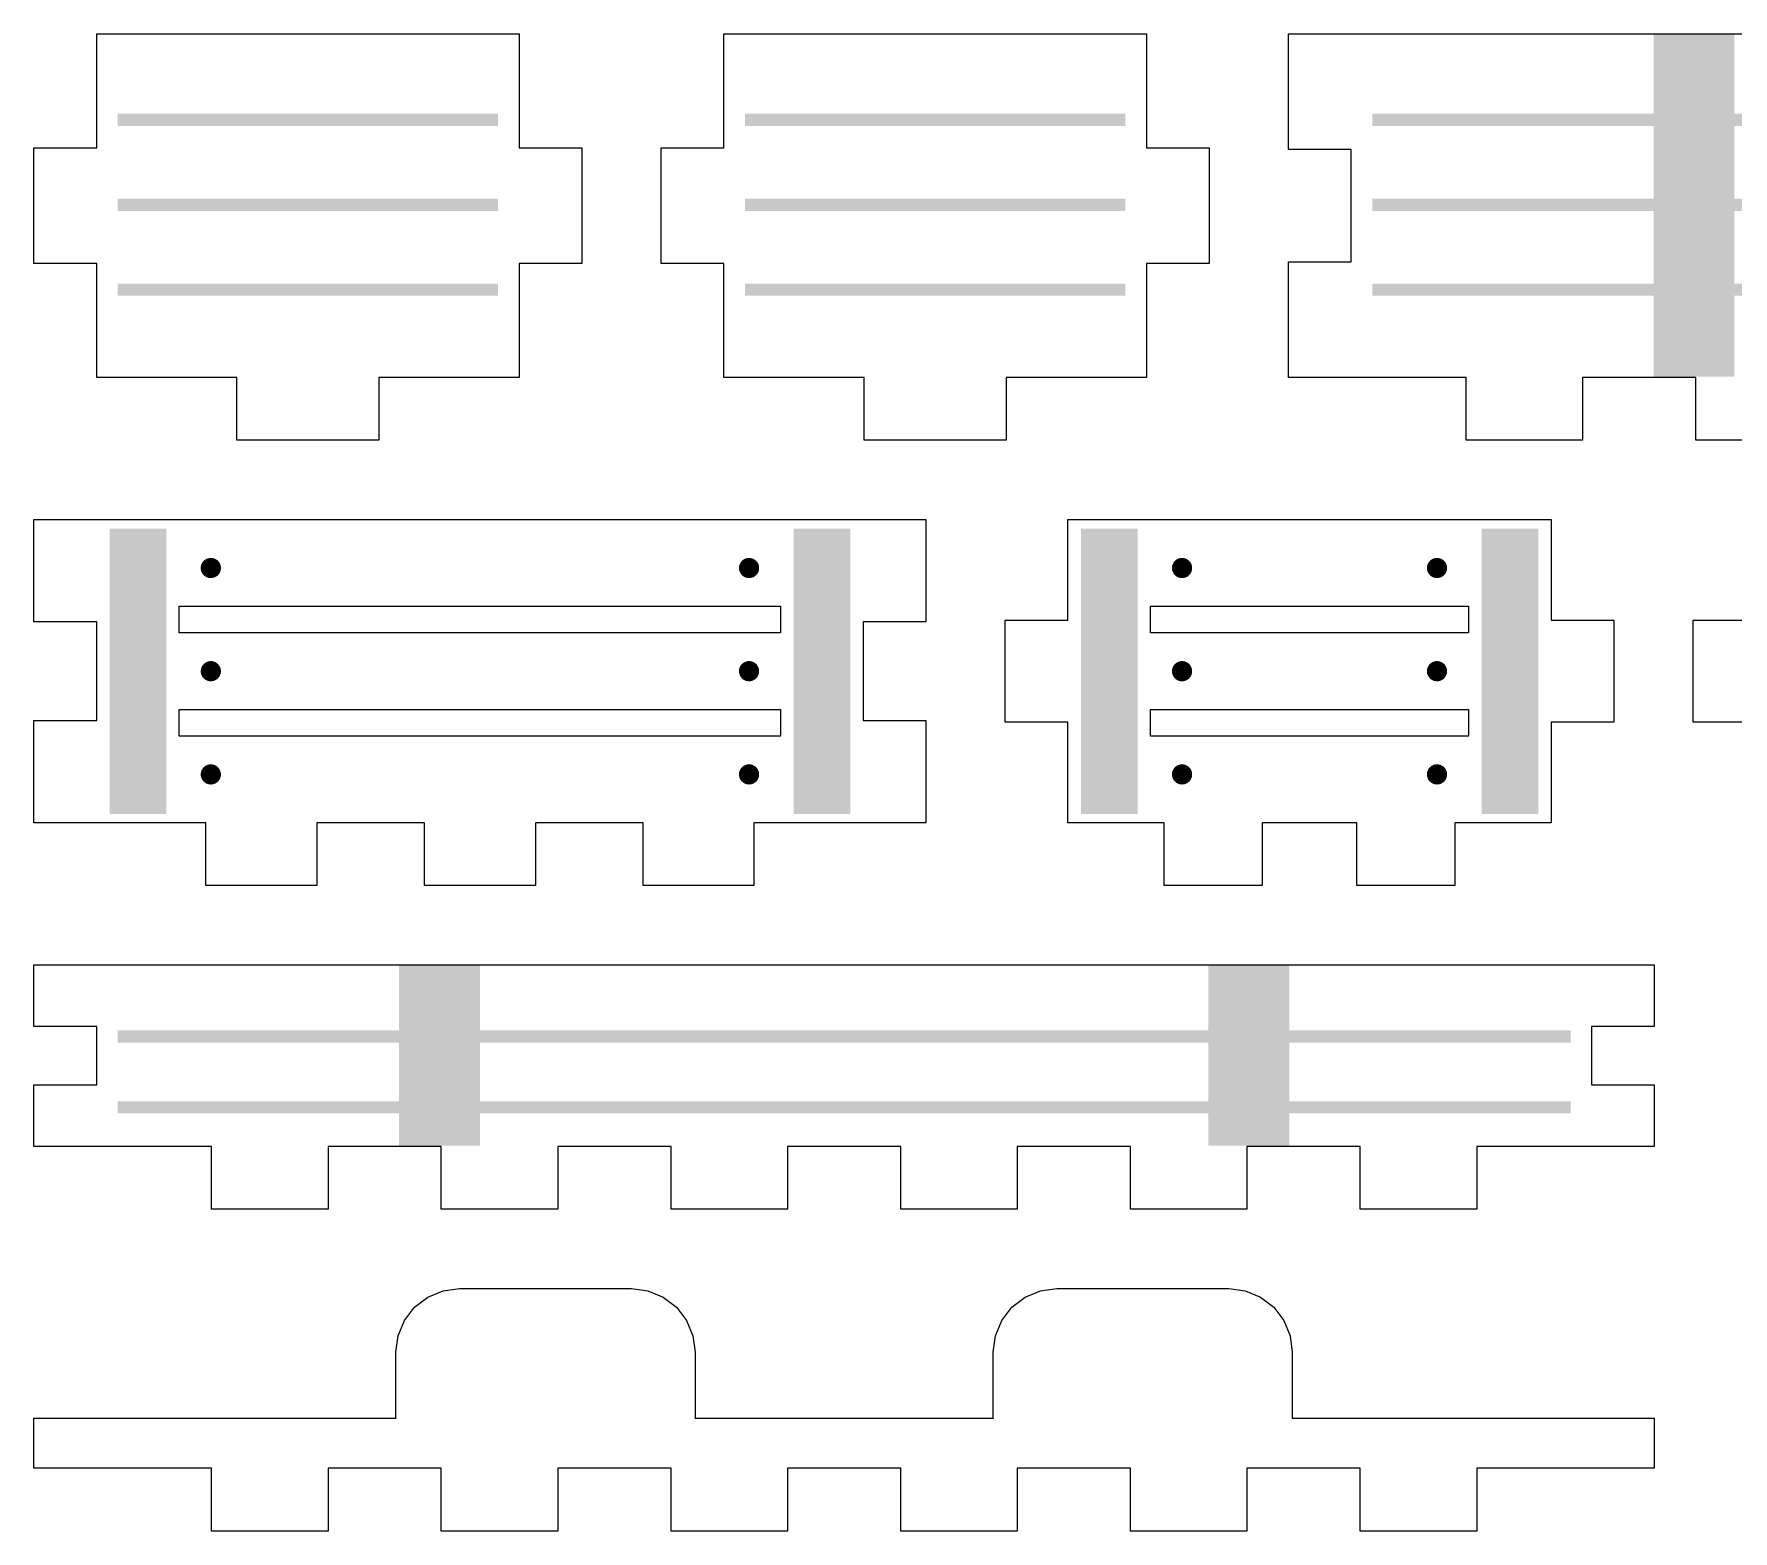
# Model space of a CAD drawing. Header units: millimetres. Extents: x 6 to 594, y 82 to 394.
# Drawn here: x 6 to 89.9, y 81.9 to 155.8 of the extents above; entities that cross this region are included whole.
import ezdxf

# ---------------------------------------------------------------- set-up
doc = ezdxf.new("R2010")
doc.units = ezdxf.units.MM
doc.layers.add('CUT', color=1, linetype='Continuous')
doc.layers.add('RASTER', color=7, linetype='Continuous')

msp = doc.modelspace()

# ---------------------------------------------------------------- hatches: boundary and pattern name
at = {"layer": 'RASTER'}
for points in [[(86, 155.8), (90, 155.8), (90, 138.9), (86, 138.9)], [(88.55, 152.42), (88.545, 152.348), (88.531, 152.278), (88.508, 152.21), (88.476, 152.145), (88.436, 152.085), (88.389, 152.031), (88.335, 151.984), (88.275, 151.944), (88.21, 151.912), (88.142, 151.889), (88.072, 151.875), (88, 151.87), (87.928, 151.875), (87.858, 151.889), (87.79, 151.912), (87.725, 151.944), (87.665, 151.984), (87.611, 152.031), (87.564, 152.085), (87.524, 152.145), (87.492, 152.21), (87.469, 152.278), (87.455, 152.348), (87.45, 152.42), (87.455, 152.492), (87.469, 152.562), (87.492, 152.63), (87.524, 152.695), (87.564, 152.755), (87.611, 152.809), (87.665, 152.856), (87.725, 152.896), (87.79, 152.928), (87.858, 152.951), (87.928, 152.965), (88, 152.97), (88.072, 152.965), (88.142, 152.951), (88.21, 152.928), (88.275, 152.896), (88.335, 152.856), (88.389, 152.809), (88.436, 152.755), (88.476, 152.695), (88.508, 152.63), (88.531, 152.562), (88.545, 152.492)], [(10.1, 151.9), (28.9, 151.9), (28.9, 151.3), (10.1, 151.3)], [(41.1, 151.9), (59.9, 151.9), (59.9, 151.3), (41.1, 151.3)], [(72.1, 151.9), (143.9, 151.9), (143.9, 151.3), (72.1, 151.3)], [(88.55, 147.35), (88.545, 147.278), (88.531, 147.208), (88.508, 147.14), (88.476, 147.075), (88.436, 147.015), (88.389, 146.961), (88.335, 146.914), (88.275, 146.874), (88.21, 146.842), (88.142, 146.819), (88.072, 146.805), (88, 146.8), (87.928, 146.805), (87.858, 146.819), (87.79, 146.842), (87.725, 146.874), (87.665, 146.914), (87.611, 146.961), (87.564, 147.015), (87.524, 147.075), (87.492, 147.14), (87.469, 147.208), (87.455, 147.278), (87.45, 147.35), (87.455, 147.422), (87.469, 147.492), (87.492, 147.56), (87.524, 147.625), (87.564, 147.685), (87.611, 147.739), (87.665, 147.786), (87.725, 147.826), (87.79, 147.858), (87.858, 147.881), (87.928, 147.895), (88, 147.9), (88.072, 147.895), (88.142, 147.881), (88.21, 147.858), (88.275, 147.826), (88.335, 147.786), (88.389, 147.739), (88.436, 147.685), (88.476, 147.625), (88.508, 147.56), (88.531, 147.492), (88.545, 147.422)], [(10.1, 147.7), (28.9, 147.7), (28.9, 147.1), (10.1, 147.1)], [(41.1, 147.7), (59.9, 147.7), (59.9, 147.1), (41.1, 147.1)], [(72.1, 147.7), (143.9, 147.7), (143.9, 147.1), (72.1, 147.1)], [(10.1, 143.5), (28.9, 143.5), (28.9, 142.9), (10.1, 142.9)], [(41.1, 143.5), (59.9, 143.5), (59.9, 142.9), (41.1, 142.9)], [(72.1, 143.5), (143.9, 143.5), (143.9, 142.9), (72.1, 142.9)], [(88.55, 142.28), (88.545, 142.208), (88.531, 142.138), (88.508, 142.07), (88.476, 142.005), (88.436, 141.945), (88.389, 141.891), (88.335, 141.844), (88.275, 141.804), (88.21, 141.772), (88.142, 141.749), (88.072, 141.735), (88, 141.73), (87.928, 141.735), (87.858, 141.749), (87.79, 141.772), (87.725, 141.804), (87.665, 141.844), (87.611, 141.891), (87.564, 141.945), (87.524, 142.005), (87.492, 142.07), (87.469, 142.138), (87.455, 142.208), (87.45, 142.28), (87.455, 142.352), (87.469, 142.422), (87.492, 142.49), (87.524, 142.555), (87.564, 142.615), (87.611, 142.669), (87.665, 142.716), (87.725, 142.756), (87.79, 142.788), (87.858, 142.811), (87.928, 142.825), (88, 142.83), (88.072, 142.825), (88.142, 142.811), (88.21, 142.788), (88.275, 142.756), (88.335, 142.716), (88.389, 142.669), (88.436, 142.615), (88.476, 142.555), (88.508, 142.49), (88.531, 142.422), (88.545, 142.352)], [(9.7, 131.4), (12.5, 131.4), (12.5, 117.3), (9.7, 117.3)], [(43.5, 131.4), (46.3, 131.4), (46.3, 117.3), (43.5, 117.3)], [(57.7, 131.4), (60.5, 131.4), (60.5, 117.3), (57.7, 117.3)], [(77.5, 131.4), (80.3, 131.4), (80.3, 117.3), (77.5, 117.3)], [(15.2, 129.45), (15.196, 129.385), (15.183, 129.321), (15.162, 129.259), (15.133, 129.2), (15.097, 129.146), (15.054, 129.096), (15.004, 129.053), (14.95, 129.017), (14.891, 128.988), (14.829, 128.967), (14.765, 128.954), (14.7, 128.95), (14.635, 128.954), (14.571, 128.967), (14.509, 128.988), (14.45, 129.017), (14.396, 129.053), (14.346, 129.096), (14.303, 129.146), (14.267, 129.2), (14.238, 129.259), (14.217, 129.321), (14.204, 129.385), (14.2, 129.45), (14.204, 129.515), (14.217, 129.579), (14.238, 129.641), (14.267, 129.7), (14.303, 129.754), (14.346, 129.804), (14.396, 129.847), (14.45, 129.883), (14.509, 129.912), (14.571, 129.933), (14.635, 129.946), (14.7, 129.95), (14.765, 129.946), (14.829, 129.933), (14.891, 129.912), (14.95, 129.883), (15.004, 129.847), (15.054, 129.804), (15.097, 129.754), (15.133, 129.7), (15.162, 129.641), (15.183, 129.579), (15.196, 129.515)], [(41.8, 129.45), (41.796, 129.385), (41.783, 129.321), (41.762, 129.259), (41.733, 129.2), (41.697, 129.146), (41.654, 129.096), (41.604, 129.053), (41.55, 129.017), (41.491, 128.988), (41.429, 128.967), (41.365, 128.954), (41.3, 128.95), (41.235, 128.954), (41.171, 128.967), (41.109, 128.988), (41.05, 129.017), (40.996, 129.053), (40.946, 129.096), (40.903, 129.146), (40.867, 129.2), (40.838, 129.259), (40.817, 129.321), (40.804, 129.385), (40.8, 129.45), (40.804, 129.515), (40.817, 129.579), (40.838, 129.641), (40.867, 129.7), (40.903, 129.754), (40.946, 129.804), (40.996, 129.847), (41.05, 129.883), (41.109, 129.912), (41.171, 129.933), (41.235, 129.946), (41.3, 129.95), (41.365, 129.946), (41.429, 129.933), (41.491, 129.912), (41.55, 129.883), (41.604, 129.847), (41.654, 129.804), (41.697, 129.754), (41.733, 129.7), (41.762, 129.641), (41.783, 129.579), (41.796, 129.515)], [(63.2, 129.45), (63.196, 129.385), (63.183, 129.321), (63.162, 129.259), (63.133, 129.2), (63.097, 129.146), (63.054, 129.096), (63.004, 129.053), (62.95, 129.017), (62.891, 128.988), (62.829, 128.967), (62.765, 128.954), (62.7, 128.95), (62.635, 128.954), (62.571, 128.967), (62.509, 128.988), (62.45, 129.017), (62.396, 129.053), (62.346, 129.096), (62.303, 129.146), (62.267, 129.2), (62.238, 129.259), (62.217, 129.321), (62.204, 129.385), (62.2, 129.45), (62.204, 129.515), (62.217, 129.579), (62.238, 129.641), (62.267, 129.7), (62.303, 129.754), (62.346, 129.804), (62.396, 129.847), (62.45, 129.883), (62.509, 129.912), (62.571, 129.933), (62.635, 129.946), (62.7, 129.95), (62.765, 129.946), (62.829, 129.933), (62.891, 129.912), (62.95, 129.883), (63.004, 129.847), (63.054, 129.804), (63.097, 129.754), (63.133, 129.7), (63.162, 129.641), (63.183, 129.579), (63.196, 129.515)], [(75.8, 129.45), (75.796, 129.385), (75.783, 129.321), (75.762, 129.259), (75.733, 129.2), (75.697, 129.146), (75.654, 129.096), (75.604, 129.053), (75.55, 129.017), (75.491, 128.988), (75.429, 128.967), (75.365, 128.954), (75.3, 128.95), (75.235, 128.954), (75.171, 128.967), (75.109, 128.988), (75.05, 129.017), (74.996, 129.053), (74.946, 129.096), (74.903, 129.146), (74.867, 129.2), (74.838, 129.259), (74.817, 129.321), (74.804, 129.385), (74.8, 129.45), (74.804, 129.515), (74.817, 129.579), (74.838, 129.641), (74.867, 129.7), (74.903, 129.754), (74.946, 129.804), (74.996, 129.847), (75.05, 129.883), (75.109, 129.912), (75.171, 129.933), (75.235, 129.946), (75.3, 129.95), (75.365, 129.946), (75.429, 129.933), (75.491, 129.912), (75.55, 129.883), (75.604, 129.847), (75.654, 129.804), (75.697, 129.754), (75.733, 129.7), (75.762, 129.641), (75.783, 129.579), (75.796, 129.515)], [(15.2, 124.35), (15.196, 124.285), (15.183, 124.221), (15.162, 124.159), (15.133, 124.1), (15.097, 124.046), (15.054, 123.996), (15.004, 123.953), (14.95, 123.917), (14.891, 123.888), (14.829, 123.867), (14.765, 123.854), (14.7, 123.85), (14.635, 123.854), (14.571, 123.867), (14.509, 123.888), (14.45, 123.917), (14.396, 123.953), (14.346, 123.996), (14.303, 124.046), (14.267, 124.1), (14.238, 124.159), (14.217, 124.221), (14.204, 124.285), (14.2, 124.35), (14.204, 124.415), (14.217, 124.479), (14.238, 124.541), (14.267, 124.6), (14.303, 124.654), (14.346, 124.704), (14.396, 124.747), (14.45, 124.783), (14.509, 124.812), (14.571, 124.833), (14.635, 124.846), (14.7, 124.85), (14.765, 124.846), (14.829, 124.833), (14.891, 124.812), (14.95, 124.783), (15.004, 124.747), (15.054, 124.704), (15.097, 124.654), (15.133, 124.6), (15.162, 124.541), (15.183, 124.479), (15.196, 124.415)], [(41.8, 124.35), (41.796, 124.285), (41.783, 124.221), (41.762, 124.159), (41.733, 124.1), (41.697, 124.046), (41.654, 123.996), (41.604, 123.953), (41.55, 123.917), (41.491, 123.888), (41.429, 123.867), (41.365, 123.854), (41.3, 123.85), (41.235, 123.854), (41.171, 123.867), (41.109, 123.888), (41.05, 123.917), (40.996, 123.953), (40.946, 123.996), (40.903, 124.046), (40.867, 124.1), (40.838, 124.159), (40.817, 124.221), (40.804, 124.285), (40.8, 124.35), (40.804, 124.415), (40.817, 124.479), (40.838, 124.541), (40.867, 124.6), (40.903, 124.654), (40.946, 124.704), (40.996, 124.747), (41.05, 124.783), (41.109, 124.812), (41.171, 124.833), (41.235, 124.846), (41.3, 124.85), (41.365, 124.846), (41.429, 124.833), (41.491, 124.812), (41.55, 124.783), (41.604, 124.747), (41.654, 124.704), (41.697, 124.654), (41.733, 124.6), (41.762, 124.541), (41.783, 124.479), (41.796, 124.415)], [(63.2, 124.35), (63.196, 124.285), (63.183, 124.221), (63.162, 124.159), (63.133, 124.1), (63.097, 124.046), (63.054, 123.996), (63.004, 123.953), (62.95, 123.917), (62.891, 123.888), (62.829, 123.867), (62.765, 123.854), (62.7, 123.85), (62.635, 123.854), (62.571, 123.867), (62.509, 123.888), (62.45, 123.917), (62.396, 123.953), (62.346, 123.996), (62.303, 124.046), (62.267, 124.1), (62.238, 124.159), (62.217, 124.221), (62.204, 124.285), (62.2, 124.35), (62.204, 124.415), (62.217, 124.479), (62.238, 124.541), (62.267, 124.6), (62.303, 124.654), (62.346, 124.704), (62.396, 124.747), (62.45, 124.783), (62.509, 124.812), (62.571, 124.833), (62.635, 124.846), (62.7, 124.85), (62.765, 124.846), (62.829, 124.833), (62.891, 124.812), (62.95, 124.783), (63.004, 124.747), (63.054, 124.704), (63.097, 124.654), (63.133, 124.6), (63.162, 124.541), (63.183, 124.479), (63.196, 124.415)], [(75.8, 124.35), (75.796, 124.285), (75.783, 124.221), (75.762, 124.159), (75.733, 124.1), (75.697, 124.046), (75.654, 123.996), (75.604, 123.953), (75.55, 123.917), (75.491, 123.888), (75.429, 123.867), (75.365, 123.854), (75.3, 123.85), (75.235, 123.854), (75.171, 123.867), (75.109, 123.888), (75.05, 123.917), (74.996, 123.953), (74.946, 123.996), (74.903, 124.046), (74.867, 124.1), (74.838, 124.159), (74.817, 124.221), (74.804, 124.285), (74.8, 124.35), (74.804, 124.415), (74.817, 124.479), (74.838, 124.541), (74.867, 124.6), (74.903, 124.654), (74.946, 124.704), (74.996, 124.747), (75.05, 124.783), (75.109, 124.812), (75.171, 124.833), (75.235, 124.846), (75.3, 124.85), (75.365, 124.846), (75.429, 124.833), (75.491, 124.812), (75.55, 124.783), (75.604, 124.747), (75.654, 124.704), (75.697, 124.654), (75.733, 124.6), (75.762, 124.541), (75.783, 124.479), (75.796, 124.415)], [(15.2, 119.25), (15.196, 119.185), (15.183, 119.121), (15.162, 119.059), (15.133, 119), (15.097, 118.946), (15.054, 118.896), (15.004, 118.853), (14.95, 118.817), (14.891, 118.788), (14.829, 118.767), (14.765, 118.754), (14.7, 118.75), (14.635, 118.754), (14.571, 118.767), (14.509, 118.788), (14.45, 118.817), (14.396, 118.853), (14.346, 118.896), (14.303, 118.946), (14.267, 119), (14.238, 119.059), (14.217, 119.121), (14.204, 119.185), (14.2, 119.25), (14.204, 119.315), (14.217, 119.379), (14.238, 119.441), (14.267, 119.5), (14.303, 119.554), (14.346, 119.604), (14.396, 119.647), (14.45, 119.683), (14.509, 119.712), (14.571, 119.733), (14.635, 119.746), (14.7, 119.75), (14.765, 119.746), (14.829, 119.733), (14.891, 119.712), (14.95, 119.683), (15.004, 119.647), (15.054, 119.604), (15.097, 119.554), (15.133, 119.5), (15.162, 119.441), (15.183, 119.379), (15.196, 119.315)], [(41.8, 119.25), (41.796, 119.185), (41.783, 119.121), (41.762, 119.059), (41.733, 119), (41.697, 118.946), (41.654, 118.896), (41.604, 118.853), (41.55, 118.817), (41.491, 118.788), (41.429, 118.767), (41.365, 118.754), (41.3, 118.75), (41.235, 118.754), (41.171, 118.767), (41.109, 118.788), (41.05, 118.817), (40.996, 118.853), (40.946, 118.896), (40.903, 118.946), (40.867, 119), (40.838, 119.059), (40.817, 119.121), (40.804, 119.185), (40.8, 119.25), (40.804, 119.315), (40.817, 119.379), (40.838, 119.441), (40.867, 119.5), (40.903, 119.554), (40.946, 119.604), (40.996, 119.647), (41.05, 119.683), (41.109, 119.712), (41.171, 119.733), (41.235, 119.746), (41.3, 119.75), (41.365, 119.746), (41.429, 119.733), (41.491, 119.712), (41.55, 119.683), (41.604, 119.647), (41.654, 119.604), (41.697, 119.554), (41.733, 119.5), (41.762, 119.441), (41.783, 119.379), (41.796, 119.315)], [(63.2, 119.25), (63.196, 119.185), (63.183, 119.121), (63.162, 119.059), (63.133, 119), (63.097, 118.946), (63.054, 118.896), (63.004, 118.853), (62.95, 118.817), (62.891, 118.788), (62.829, 118.767), (62.765, 118.754), (62.7, 118.75), (62.635, 118.754), (62.571, 118.767), (62.509, 118.788), (62.45, 118.817), (62.396, 118.853), (62.346, 118.896), (62.303, 118.946), (62.267, 119), (62.238, 119.059), (62.217, 119.121), (62.204, 119.185), (62.2, 119.25), (62.204, 119.315), (62.217, 119.379), (62.238, 119.441), (62.267, 119.5), (62.303, 119.554), (62.346, 119.604), (62.396, 119.647), (62.45, 119.683), (62.509, 119.712), (62.571, 119.733), (62.635, 119.746), (62.7, 119.75), (62.765, 119.746), (62.829, 119.733), (62.891, 119.712), (62.95, 119.683), (63.004, 119.647), (63.054, 119.604), (63.097, 119.554), (63.133, 119.5), (63.162, 119.441), (63.183, 119.379), (63.196, 119.315)], [(75.8, 119.25), (75.796, 119.185), (75.783, 119.121), (75.762, 119.059), (75.733, 119), (75.697, 118.946), (75.654, 118.896), (75.604, 118.853), (75.55, 118.817), (75.491, 118.788), (75.429, 118.767), (75.365, 118.754), (75.3, 118.75), (75.235, 118.754), (75.171, 118.767), (75.109, 118.788), (75.05, 118.817), (74.996, 118.853), (74.946, 118.896), (74.903, 118.946), (74.867, 119), (74.838, 119.059), (74.817, 119.121), (74.804, 119.185), (74.8, 119.25), (74.804, 119.315), (74.817, 119.379), (74.838, 119.441), (74.867, 119.5), (74.903, 119.554), (74.946, 119.604), (74.996, 119.647), (75.05, 119.683), (75.109, 119.712), (75.171, 119.733), (75.235, 119.746), (75.3, 119.75), (75.365, 119.746), (75.429, 119.733), (75.491, 119.712), (75.55, 119.683), (75.604, 119.647), (75.654, 119.604), (75.697, 119.554), (75.733, 119.5), (75.762, 119.441), (75.783, 119.379), (75.796, 119.315)], [(24, 109.8), (28, 109.8), (28, 100.9), (24, 100.9)], [(64, 109.8), (68, 109.8), (68, 100.9), (64, 100.9)], [(26.55, 108.02), (26.545, 107.948), (26.531, 107.878), (26.508, 107.81), (26.476, 107.745), (26.436, 107.685), (26.389, 107.631), (26.335, 107.584), (26.275, 107.544), (26.21, 107.512), (26.142, 107.489), (26.072, 107.475), (26, 107.47), (25.928, 107.475), (25.858, 107.489), (25.79, 107.512), (25.725, 107.544), (25.665, 107.584), (25.611, 107.631), (25.564, 107.685), (25.524, 107.745), (25.492, 107.81), (25.469, 107.878), (25.455, 107.948), (25.45, 108.02), (25.455, 108.092), (25.469, 108.162), (25.492, 108.23), (25.524, 108.295), (25.564, 108.355), (25.611, 108.409), (25.665, 108.456), (25.725, 108.496), (25.79, 108.528), (25.858, 108.551), (25.928, 108.565), (26, 108.57), (26.072, 108.565), (26.142, 108.551), (26.21, 108.528), (26.275, 108.496), (26.335, 108.456), (26.389, 108.409), (26.436, 108.355), (26.476, 108.295), (26.508, 108.23), (26.531, 108.162), (26.545, 108.092)], [(66.55, 108.02), (66.545, 107.948), (66.531, 107.878), (66.508, 107.81), (66.476, 107.745), (66.436, 107.685), (66.389, 107.631), (66.335, 107.584), (66.275, 107.544), (66.21, 107.512), (66.142, 107.489), (66.072, 107.475), (66, 107.47), (65.928, 107.475), (65.858, 107.489), (65.79, 107.512), (65.725, 107.544), (65.665, 107.584), (65.611, 107.631), (65.564, 107.685), (65.524, 107.745), (65.492, 107.81), (65.469, 107.878), (65.455, 107.948), (65.45, 108.02), (65.455, 108.092), (65.469, 108.162), (65.492, 108.23), (65.524, 108.295), (65.564, 108.355), (65.611, 108.409), (65.665, 108.456), (65.725, 108.496), (65.79, 108.528), (65.858, 108.551), (65.928, 108.565), (66, 108.57), (66.072, 108.565), (66.142, 108.551), (66.21, 108.528), (66.275, 108.496), (66.335, 108.456), (66.389, 108.409), (66.436, 108.355), (66.476, 108.295), (66.508, 108.23), (66.531, 108.162), (66.545, 108.092)], [(10.1, 106.6), (81.9, 106.6), (81.9, 106), (10.1, 106)], [(26.55, 105.35), (26.545, 105.278), (26.531, 105.208), (26.508, 105.14), (26.476, 105.075), (26.436, 105.015), (26.389, 104.961), (26.335, 104.914), (26.275, 104.874), (26.21, 104.842), (26.142, 104.819), (26.072, 104.805), (26, 104.8), (25.928, 104.805), (25.858, 104.819), (25.79, 104.842), (25.725, 104.874), (25.665, 104.914), (25.611, 104.961), (25.564, 105.015), (25.524, 105.075), (25.492, 105.14), (25.469, 105.208), (25.455, 105.278), (25.45, 105.35), (25.455, 105.422), (25.469, 105.492), (25.492, 105.56), (25.524, 105.625), (25.564, 105.685), (25.611, 105.739), (25.665, 105.786), (25.725, 105.826), (25.79, 105.858), (25.858, 105.881), (25.928, 105.895), (26, 105.9), (26.072, 105.895), (26.142, 105.881), (26.21, 105.858), (26.275, 105.826), (26.335, 105.786), (26.389, 105.739), (26.436, 105.685), (26.476, 105.625), (26.508, 105.56), (26.531, 105.492), (26.545, 105.422)], [(66.55, 105.35), (66.545, 105.278), (66.531, 105.208), (66.508, 105.14), (66.476, 105.075), (66.436, 105.015), (66.389, 104.961), (66.335, 104.914), (66.275, 104.874), (66.21, 104.842), (66.142, 104.819), (66.072, 104.805), (66, 104.8), (65.928, 104.805), (65.858, 104.819), (65.79, 104.842), (65.725, 104.874), (65.665, 104.914), (65.611, 104.961), (65.564, 105.015), (65.524, 105.075), (65.492, 105.14), (65.469, 105.208), (65.455, 105.278), (65.45, 105.35), (65.455, 105.422), (65.469, 105.492), (65.492, 105.56), (65.524, 105.625), (65.564, 105.685), (65.611, 105.739), (65.665, 105.786), (65.725, 105.826), (65.79, 105.858), (65.858, 105.881), (65.928, 105.895), (66, 105.9), (66.072, 105.895), (66.142, 105.881), (66.21, 105.858), (66.275, 105.826), (66.335, 105.786), (66.389, 105.739), (66.436, 105.685), (66.476, 105.625), (66.508, 105.56), (66.531, 105.492), (66.545, 105.422)], [(10.1, 103.1), (81.9, 103.1), (81.9, 102.5), (10.1, 102.5)], [(26.55, 102.68), (26.545, 102.608), (26.531, 102.538), (26.508, 102.47), (26.476, 102.405), (26.436, 102.345), (26.389, 102.291), (26.335, 102.244), (26.275, 102.204), (26.21, 102.172), (26.142, 102.149), (26.072, 102.135), (26, 102.13), (25.928, 102.135), (25.858, 102.149), (25.79, 102.172), (25.725, 102.204), (25.665, 102.244), (25.611, 102.291), (25.564, 102.345), (25.524, 102.405), (25.492, 102.47), (25.469, 102.538), (25.455, 102.608), (25.45, 102.68), (25.455, 102.752), (25.469, 102.822), (25.492, 102.89), (25.524, 102.955), (25.564, 103.015), (25.611, 103.069), (25.665, 103.116), (25.725, 103.156), (25.79, 103.188), (25.858, 103.211), (25.928, 103.225), (26, 103.23), (26.072, 103.225), (26.142, 103.211), (26.21, 103.188), (26.275, 103.156), (26.335, 103.116), (26.389, 103.069), (26.436, 103.015), (26.476, 102.955), (26.508, 102.89), (26.531, 102.822), (26.545, 102.752)], [(66.55, 102.68), (66.545, 102.608), (66.531, 102.538), (66.508, 102.47), (66.476, 102.405), (66.436, 102.345), (66.389, 102.291), (66.335, 102.244), (66.275, 102.204), (66.21, 102.172), (66.142, 102.149), (66.072, 102.135), (66, 102.13), (65.928, 102.135), (65.858, 102.149), (65.79, 102.172), (65.725, 102.204), (65.665, 102.244), (65.611, 102.291), (65.564, 102.345), (65.524, 102.405), (65.492, 102.47), (65.469, 102.538), (65.455, 102.608), (65.45, 102.68), (65.455, 102.752), (65.469, 102.822), (65.492, 102.89), (65.524, 102.955), (65.564, 103.015), (65.611, 103.069), (65.665, 103.116), (65.725, 103.156), (65.79, 103.188), (65.858, 103.211), (65.928, 103.225), (66, 103.23), (66.072, 103.225), (66.142, 103.211), (66.21, 103.188), (66.275, 103.156), (66.335, 103.116), (66.389, 103.069), (66.436, 103.015), (66.476, 102.955), (66.508, 102.89), (66.531, 102.822), (66.545, 102.752)]]:
    msp.add_hatch(color=7, dxfattribs=at).paths.add_polyline_path(points)

# ---------------------------------------------------------------- linework, layer by layer
at = {"layer": 'CUT'}
for points in [[(9.06, 155.84), (29.94, 155.84), (29.94, 150.207), (33.04, 150.207), (33.04, 144.493), (29.94, 144.493), (29.94, 138.86), (23.007, 138.86), (23.007, 135.76), (15.993, 135.76), (15.993, 138.86), (9.06, 138.86), (9.06, 144.493), (5.96, 144.493), (5.96, 150.207), (9.06, 150.207)], [(40.06, 155.84), (60.94, 155.84), (60.94, 150.207), (64.04, 150.207), (64.04, 144.493), (60.94, 144.493), (60.94, 138.86), (54.007, 138.86), (54.007, 135.76), (46.993, 135.76), (46.993, 138.86), (40.06, 138.86), (40.06, 144.493), (36.96, 144.493), (36.96, 150.207), (40.06, 150.207)], [(9.1, 131.84), (46.9, 131.84), (50.04, 131.84), (50.04, 126.793), (46.94, 126.793), (46.94, 121.907), (50.04, 121.907), (50.04, 116.86), (46.9, 116.86), (41.54, 116.86), (41.54, 113.76), (36.06, 113.76), (36.06, 116.86), (30.74, 116.86), (30.74, 113.76), (25.26, 113.76), (25.26, 116.86), (19.94, 116.86), (19.94, 113.76), (14.46, 113.76), (14.46, 116.86), (9.1, 116.86), (5.96, 116.86), (5.96, 121.907), (9.06, 121.907), (9.06, 126.793), (5.96, 126.793), (5.96, 131.84)], [(57.06, 131.84), (80.94, 131.84), (80.94, 126.873), (84.04, 126.873), (84.04, 121.827), (80.94, 121.827), (80.94, 116.86), (76.18, 116.86), (76.18, 113.76), (71.34, 113.76), (71.34, 116.86), (66.66, 116.86), (66.66, 113.76), (61.82, 113.76), (61.82, 116.86), (57.06, 116.86), (57.06, 121.827), (53.96, 121.827), (53.96, 126.873), (57.06, 126.873)], [(91.06, 131.84), (114.94, 131.84), (114.94, 126.873), (118.04, 126.873), (118.04, 121.827), (114.94, 121.827), (114.94, 116.86), (110.18, 116.86), (110.18, 113.76), (105.34, 113.76), (105.34, 116.86), (100.66, 116.86), (100.66, 113.76), (95.82, 113.76), (95.82, 116.86), (91.06, 116.86), (91.06, 121.827), (87.96, 121.827), (87.96, 126.873), (91.06, 126.873)], [(13.14, 127.56), (42.86, 127.56), (42.86, 126.24), (13.14, 126.24)], [(61.14, 127.56), (76.86, 127.56), (76.86, 126.24), (61.14, 126.24)], [(13.14, 122.46), (42.86, 122.46), (42.86, 121.14), (13.14, 121.14)], [(61.14, 122.46), (76.86, 122.46), (76.86, 121.14), (61.14, 121.14)], [(9.1, 109.84), (82.9, 109.84), (86.04, 109.84), (86.04, 106.793), (82.94, 106.793), (82.94, 103.907), (86.04, 103.907), (86.04, 100.86), (82.9, 100.86), (77.263, 100.86), (77.263, 97.76), (71.506, 97.76), (71.506, 100.86), (65.909, 100.86), (65.909, 97.76), (60.152, 97.76), (60.152, 100.86), (54.555, 100.86), (54.555, 97.76), (48.798, 97.76), (48.798, 100.86), (43.202, 100.86), (43.202, 97.76), (37.445, 97.76), (37.445, 100.86), (31.848, 100.86), (31.848, 97.76), (26.091, 97.76), (26.091, 100.86), (20.494, 100.86), (20.494, 97.76), (14.737, 97.76), (14.737, 100.86), (9.1, 100.86), (5.96, 100.86), (5.96, 103.907), (9.06, 103.907), (9.06, 106.793), (5.96, 106.793), (5.96, 109.84)], [(5.96, 87.44), (9.1, 87.44), (23.86, 87.44), (23.85, 87.44), (23.85, 90.703), (23.957, 91.513), (24.27, 92.27), (24.769, 92.921), (25.42, 93.42), (26.177, 93.733), (26.987, 93.84), (35.493, 93.84), (36.303, 93.733), (37.06, 93.42), (37.711, 92.921), (38.21, 92.27), (38.523, 91.513), (38.63, 90.703), (38.63, 87.44), (38.62, 87.44), (53.38, 87.44), (53.37, 87.44), (53.37, 90.703), (53.477, 91.513), (53.79, 92.27), (54.289, 92.921), (54.94, 93.42), (55.697, 93.733), (56.507, 93.84), (65.013, 93.84), (65.823, 93.733), (66.58, 93.42), (67.231, 92.921), (67.73, 92.27), (68.043, 91.513), (68.15, 90.703), (68.15, 87.44), (68.14, 87.44), (82.9, 87.44), (86.04, 87.44), (86.04, 84.96), (82.9, 84.96), (77.263, 84.96), (77.263, 81.86), (71.506, 81.86), (71.506, 84.96), (65.909, 84.96), (65.909, 81.86), (60.152, 81.86), (60.152, 84.96), (54.555, 84.96), (54.555, 81.86), (48.798, 81.86), (48.798, 84.96), (43.202, 84.96), (43.202, 81.86), (37.445, 81.86), (37.445, 84.96), (31.848, 84.96), (31.848, 81.86), (26.091, 81.86), (26.091, 84.96), (20.494, 84.96), (20.494, 81.86), (14.737, 81.86), (14.737, 84.96), (9.1, 84.96), (5.96, 84.96)]]:
    msp.add_lwpolyline(points, close=True, dxfattribs=at)
msp.add_lwpolyline([(93.848, 135.76), (88.091, 135.76), (88.091, 138.86), (82.494, 138.86), (82.494, 135.76), (76.737, 135.76), (76.737, 138.86), (71.1, 138.86), (67.96, 138.86), (67.96, 144.573), (71.06, 144.573), (71.06, 150.127), (67.96, 150.127), (67.96, 155.84), (71.1, 155.84), (144.9, 155.84)], dxfattribs=at)

doc.saveas('drawing.dxf')
